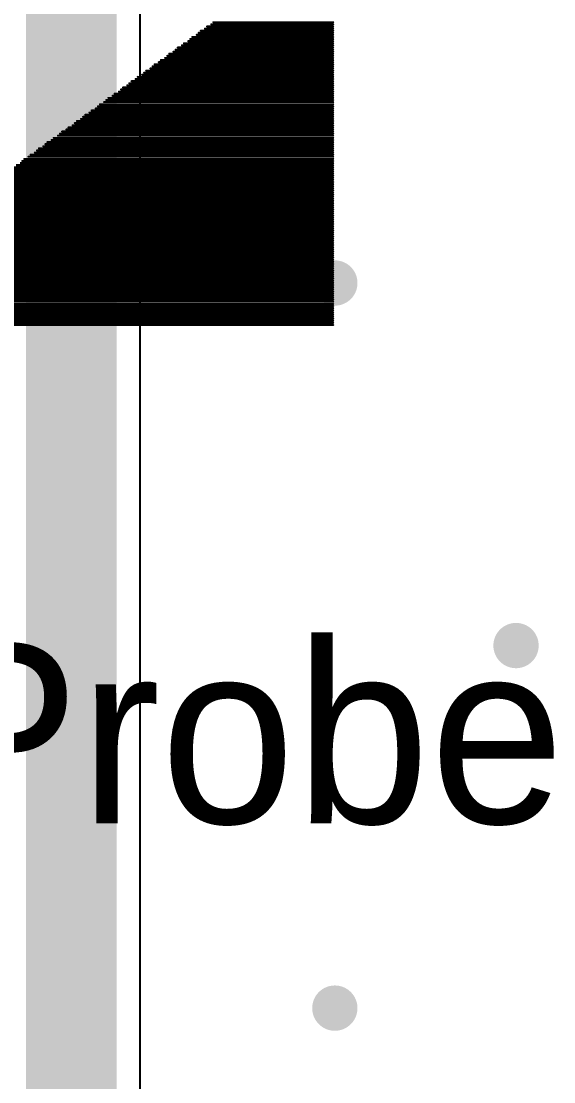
# Model space of a CAD drawing. Header units: millimetres. Extents: x 56 to 179, y 42 to 122.
# Drawn here: x 74.54 to 80.42, y 79.19 to 90.89 of the extents above; entities that cross this region are included whole.
import ezdxf

# ---------------------------------------------------------------- set-up
doc = ezdxf.new("R2010")
doc.units = ezdxf.units.MM
for name, color, linetype in [('BottomLayer', 5, 'Continuous'), ('MultiLayer', 9, 'Continuous'), ('TopLayer', 1, 'Continuous'), ('TopOverlay', 2, 'Continuous'), ('ViaHoleLayer', 16, 'Continuous')]:
    doc.layers.add(name, color=color, linetype=linetype)

msp = doc.modelspace()

# ---------------------------------------------------------------- linework, layer by layer
at = {"layer": 'BottomLayer', "const_width": 0.25}
for points in [[(77.875, 88, 1), (78.125, 88, 1)], [(79.875, 84, 1), (80.125, 84, 1)], [(77.875, 80, 1), (78.125, 80, 1)]]:
    msp.add_lwpolyline(points, format="xyb", close=True, dxfattribs=at)
at = {"layer": 'MultiLayer', "const_width": 0.25}
for points in [[(77.875, 88, 1), (78.125, 88, 1)], [(79.875, 84, 1), (80.125, 84, 1)], [(77.875, 80, 1), (78.125, 80, 1)]]:
    msp.add_lwpolyline(points, format="xyb", close=True, dxfattribs=at)
at = {"layer": 'TopLayer'}
msp.add_line((75.851, 78.633), (75.851, 101.836), dxfattribs=at)
at = {"layer": 'TopLayer', "const_width": 1}
msp.add_lwpolyline([(75.09, 78.318), (75.09, 103.418)], dxfattribs=at)
at = {"layer": 'TopLayer', "const_width": 0.25}
for points in [[(77.875, 88, 1), (78.125, 88, 1)], [(79.875, 84, 1), (80.125, 84, 1)], [(77.875, 80, 1), (78.125, 80, 1)]]:
    msp.add_lwpolyline(points, format="xyb", close=True, dxfattribs=at)
at = {"layer": 'TopOverlay', "const_width": 0.0232}
for points in [[(76.567, 90.807), (77.982, 90.807)], [(76.59, 90.83), (77.982, 90.83)], [(76.637, 90.854), (77.982, 90.854)], [(76.66, 90.877), (77.982, 90.877)], [(76.405, 90.691), (77.982, 90.691)], [(76.428, 90.714), (77.982, 90.714)], [(76.474, 90.738), (77.982, 90.738)], [(76.498, 90.761), (77.982, 90.761)], [(76.521, 90.784), (77.982, 90.784)], [(76.242, 90.575), (77.982, 90.575)], [(76.266, 90.598), (77.982, 90.598)], [(76.312, 90.622), (77.982, 90.622)], [(76.335, 90.645), (77.982, 90.645)], [(76.382, 90.668), (77.982, 90.668)], [(76.08, 90.459), (77.982, 90.459)], [(76.126, 90.483), (77.982, 90.483)], [(76.15, 90.506), (77.982, 90.506)], [(76.173, 90.529), (77.982, 90.529)], [(76.219, 90.552), (77.982, 90.552)], [(75.918, 90.343), (77.982, 90.343)], [(75.964, 90.367), (77.982, 90.367)], [(75.987, 90.39), (77.982, 90.39)], [(76.011, 90.413), (77.982, 90.413)], [(76.057, 90.436), (77.982, 90.436)], [(75.732, 90.204), (77.982, 90.204)], [(75.755, 90.227), (77.982, 90.227)], [(75.802, 90.251), (77.982, 90.251)], [(75.825, 90.274), (77.982, 90.274)], [(75.871, 90.297), (77.982, 90.297)], [(75.895, 90.32), (77.982, 90.32)], [(75.57, 90.088), (77.982, 90.088)], [(75.616, 90.111), (77.982, 90.111)], [(75.64, 90.135), (77.982, 90.135)], [(75.663, 90.158), (77.982, 90.158)], [(75.709, 90.181), (77.982, 90.181)], [(75.408, 89.972), (77.982, 89.972)], [(75.454, 89.996), (77.982, 89.996)], [(75.477, 90.019), (77.982, 90.019)], [(75.5, 90.042), (77.982, 90.042)], [(75.547, 90.065), (77.982, 90.065)], [(75.245, 89.856), (77.982, 89.856)], [(75.292, 89.88), (77.982, 89.88)], [(75.315, 89.903), (77.982, 89.903)], [(75.361, 89.926), (77.982, 89.926)], [(75.384, 89.949), (77.982, 89.949)], [(75.106, 89.74), (77.982, 89.74)], [(75.129, 89.764), (77.982, 89.764)], [(75.153, 89.787), (77.982, 89.787)], [(75.199, 89.81), (77.982, 89.81)], [(75.222, 89.833), (77.982, 89.833)], [(74.944, 89.625), (77.982, 89.625)], [(74.967, 89.648), (77.982, 89.648)], [(74.99, 89.671), (77.982, 89.671)], [(75.037, 89.694), (77.982, 89.694)], [(75.06, 89.717), (77.982, 89.717)], [(74.782, 89.509), (77.982, 89.509)], [(74.805, 89.532), (77.982, 89.532)], [(74.828, 89.555), (77.982, 89.555)], [(74.874, 89.578), (77.982, 89.578)], [(74.897, 89.601), (77.982, 89.601)], [(74.619, 89.393), (77.982, 89.393)], [(74.642, 89.416), (77.982, 89.416)], [(74.689, 89.439), (77.982, 89.439)], [(74.712, 89.462), (77.982, 89.462)], [(74.735, 89.485), (77.982, 89.485)], [(74.457, 89.277), (77.982, 89.277)], [(74.48, 89.3), (77.982, 89.3)], [(74.526, 89.323), (77.982, 89.323)], [(74.55, 89.346), (77.982, 89.346)], [(74.573, 89.369), (77.982, 89.369)], [(74.295, 89.161), (77.982, 89.161)], [(74.318, 89.184), (77.982, 89.184)], [(74.364, 89.207), (77.982, 89.207)], [(74.387, 89.23), (77.982, 89.23)], [(74.434, 89.253), (77.982, 89.253)], [(74.132, 89.045), (77.982, 89.045)], [(74.179, 89.068), (77.982, 89.068)], [(74.202, 89.091), (77.982, 89.091)], [(74.225, 89.114), (77.982, 89.114)], [(74.271, 89.138), (77.982, 89.138)], [(73.97, 88.929), (77.982, 88.929)], [(74.016, 88.952), (77.982, 88.952)], [(74.039, 88.975), (77.982, 88.975)], [(74.063, 88.998), (77.982, 88.998)], [(74.109, 89.022), (77.982, 89.022)], [(73.808, 88.813), (77.982, 88.813)], [(73.854, 88.836), (77.982, 88.836)], [(73.877, 88.859), (77.982, 88.859)], [(73.924, 88.882), (77.982, 88.882)], [(73.947, 88.906), (77.982, 88.906)], [(73.668, 88.697), (77.982, 88.697)], [(73.692, 88.72), (77.982, 88.72)], [(73.715, 88.743), (77.982, 88.743)], [(73.761, 88.767), (77.982, 88.767)], [(73.784, 88.79), (77.982, 88.79)], [(73.506, 88.581), (77.982, 88.581)], [(73.529, 88.604), (77.982, 88.604)], [(73.552, 88.627), (77.982, 88.627)], [(73.599, 88.651), (77.982, 88.651)], [(73.622, 88.674), (77.982, 88.674)], [(73.344, 88.465), (77.982, 88.465)], [(73.367, 88.488), (77.982, 88.488)], [(73.413, 88.511), (77.982, 88.511)], [(73.437, 88.535), (77.982, 88.535)], [(73.46, 88.558), (77.982, 88.558)], [(73.181, 88.349), (77.982, 88.349)], [(73.205, 88.372), (77.982, 88.372)], [(73.251, 88.395), (77.982, 88.395)], [(73.274, 88.419), (77.982, 88.419)], [(73.297, 88.442), (77.982, 88.442)], [(73.019, 88.233), (77.982, 88.233)], [(73.042, 88.256), (77.982, 88.256)], [(73.089, 88.28), (77.982, 88.28)], [(73.112, 88.303), (77.982, 88.303)], [(73.158, 88.326), (77.982, 88.326)], [(72.857, 88.117), (77.982, 88.117)], [(72.903, 88.14), (77.982, 88.14)], [(72.926, 88.164), (77.982, 88.164)], [(72.95, 88.187), (77.982, 88.187)], [(72.996, 88.21), (77.982, 88.21)], [(72.694, 88.001), (77.982, 88.001)], [(72.741, 88.024), (77.982, 88.024)], [(72.764, 88.048), (77.982, 88.048)], [(72.787, 88.071), (77.982, 88.071)], [(72.834, 88.094), (77.982, 88.094)], [(72.532, 87.885), (77.982, 87.885)], [(72.579, 87.908), (77.982, 87.908)], [(72.602, 87.932), (77.982, 87.932)], [(72.648, 87.955), (77.982, 87.955)], [(72.671, 87.978), (77.982, 87.978)], [(66.781, 87.793), (77.982, 87.793)], [(66.781, 87.769), (77.982, 87.769)], [(72.439, 87.816), (77.982, 87.816)], [(72.486, 87.839), (77.982, 87.839)], [(72.509, 87.862), (77.982, 87.862)], [(66.781, 87.746), (77.982, 87.746)], [(66.781, 87.723), (77.982, 87.723)], [(66.781, 87.7), (77.982, 87.7)], [(66.781, 87.677), (77.982, 87.677)], [(66.781, 87.653), (77.982, 87.653)], [(66.781, 87.63), (77.982, 87.63)], [(66.781, 87.607), (77.982, 87.607)], [(66.781, 87.584), (77.982, 87.584)], [(66.781, 87.561), (77.982, 87.561)], [(66.781, 87.537), (77.982, 87.537)]]:
    msp.add_lwpolyline(points, dxfattribs=at)
at = {"layer": 'TopOverlay', "const_width": 0.0116}
for points in [[(76.561, 90.807, 1), (76.573, 90.807, 1)], [(76.584, 90.83, 1), (76.596, 90.83, 1)], [(76.631, 90.854, 1), (76.642, 90.854, 1)], [(76.654, 90.877, 1), (76.666, 90.877, 1)], [(77.976, 90.877, 1), (77.987, 90.877, 1)], [(77.976, 90.854, 1), (77.987, 90.854, 1)], [(77.976, 90.83, 1), (77.987, 90.83, 1)], [(77.976, 90.807, 1), (77.987, 90.807, 1)], [(76.399, 90.691, 1), (76.411, 90.691, 1)], [(76.422, 90.714, 1), (76.434, 90.714, 1)], [(76.469, 90.738, 1), (76.48, 90.738, 1)], [(76.492, 90.761, 1), (76.503, 90.761, 1)], [(76.515, 90.784, 1), (76.527, 90.784, 1)], [(77.976, 90.784, 1), (77.987, 90.784, 1)], [(77.976, 90.761, 1), (77.987, 90.761, 1)], [(77.976, 90.738, 1), (77.987, 90.738, 1)], [(77.976, 90.714, 1), (77.987, 90.714, 1)], [(77.976, 90.691, 1), (77.987, 90.691, 1)], [(76.237, 90.575, 1), (76.248, 90.575, 1)], [(76.26, 90.598, 1), (76.271, 90.598, 1)], [(76.306, 90.622, 1), (76.318, 90.622, 1)], [(76.329, 90.645, 1), (76.341, 90.645, 1)], [(76.376, 90.668, 1), (76.387, 90.668, 1)], [(77.976, 90.668, 1), (77.987, 90.668, 1)], [(77.976, 90.645, 1), (77.987, 90.645, 1)], [(77.976, 90.622, 1), (77.987, 90.622, 1)], [(77.976, 90.598, 1), (77.987, 90.598, 1)], [(77.976, 90.575, 1), (77.987, 90.575, 1)], [(76.074, 90.459, 1), (76.086, 90.459, 1)], [(76.121, 90.483, 1), (76.132, 90.483, 1)], [(76.144, 90.506, 1), (76.155, 90.506, 1)], [(76.167, 90.529, 1), (76.179, 90.529, 1)], [(76.213, 90.552, 1), (76.225, 90.552, 1)], [(77.976, 90.552, 1), (77.987, 90.552, 1)], [(77.976, 90.529, 1), (77.987, 90.529, 1)], [(77.976, 90.506, 1), (77.987, 90.506, 1)], [(77.976, 90.483, 1), (77.987, 90.483, 1)], [(77.976, 90.459, 1), (77.987, 90.459, 1)], [(75.912, 90.343, 1), (75.924, 90.343, 1)], [(75.958, 90.367, 1), (75.97, 90.367, 1)], [(75.982, 90.39, 1), (75.993, 90.39, 1)], [(76.005, 90.413, 1), (76.016, 90.413, 1)], [(76.051, 90.436, 1), (76.063, 90.436, 1)], [(77.976, 90.436, 1), (77.987, 90.436, 1)], [(77.976, 90.413, 1), (77.987, 90.413, 1)], [(77.976, 90.39, 1), (77.987, 90.39, 1)], [(77.976, 90.367, 1), (77.987, 90.367, 1)], [(77.976, 90.343, 1), (77.987, 90.343, 1)], [(75.726, 90.204, 1), (75.738, 90.204, 1)], [(75.75, 90.227, 1), (75.761, 90.227, 1)], [(75.796, 90.251, 1), (75.808, 90.251, 1)], [(75.819, 90.274, 1), (75.831, 90.274, 1)], [(75.866, 90.297, 1), (75.877, 90.297, 1)], [(75.889, 90.32, 1), (75.9, 90.32, 1)], [(77.976, 90.32, 1), (77.987, 90.32, 1)], [(77.976, 90.297, 1), (77.987, 90.297, 1)], [(77.976, 90.274, 1), (77.987, 90.274, 1)], [(77.976, 90.251, 1), (77.987, 90.251, 1)], [(77.976, 90.227, 1), (77.987, 90.227, 1)], [(77.976, 90.204, 1), (77.987, 90.204, 1)], [(75.564, 90.088, 1), (75.576, 90.088, 1)], [(75.611, 90.111, 1), (75.622, 90.111, 1)], [(75.634, 90.135, 1), (75.645, 90.135, 1)], [(75.657, 90.158, 1), (75.669, 90.158, 1)], [(75.703, 90.181, 1), (75.715, 90.181, 1)], [(77.976, 90.181, 1), (77.987, 90.181, 1)], [(77.976, 90.158, 1), (77.987, 90.158, 1)], [(77.976, 90.135, 1), (77.987, 90.135, 1)], [(77.976, 90.111, 1), (77.987, 90.111, 1)], [(77.976, 90.088, 1), (77.987, 90.088, 1)], [(75.402, 89.972, 1), (75.413, 89.972, 1)], [(75.448, 89.996, 1), (75.46, 89.996, 1)], [(75.471, 90.019, 1), (75.483, 90.019, 1)], [(75.495, 90.042, 1), (75.506, 90.042, 1)], [(75.541, 90.065, 1), (75.553, 90.065, 1)], [(77.976, 90.065, 1), (77.987, 90.065, 1)], [(77.976, 90.042, 1), (77.987, 90.042, 1)], [(77.976, 90.019, 1), (77.987, 90.019, 1)], [(77.976, 89.996, 1), (77.987, 89.996, 1)], [(77.976, 89.972, 1), (77.987, 89.972, 1)], [(75.24, 89.856, 1), (75.251, 89.856, 1)], [(75.286, 89.88, 1), (75.297, 89.88, 1)], [(75.309, 89.903, 1), (75.321, 89.903, 1)], [(75.355, 89.926, 1), (75.367, 89.926, 1)], [(75.379, 89.949, 1), (75.39, 89.949, 1)], [(77.976, 89.949, 1), (77.987, 89.949, 1)], [(77.976, 89.926, 1), (77.987, 89.926, 1)], [(77.976, 89.903, 1), (77.987, 89.903, 1)], [(77.976, 89.88, 1), (77.987, 89.88, 1)], [(77.976, 89.856, 1), (77.987, 89.856, 1)], [(75.1, 89.74, 1), (75.112, 89.74, 1)], [(75.124, 89.764, 1), (75.135, 89.764, 1)], [(75.147, 89.787, 1), (75.158, 89.787, 1)], [(75.193, 89.81, 1), (75.205, 89.81, 1)], [(75.216, 89.833, 1), (75.228, 89.833, 1)], [(77.976, 89.833, 1), (77.987, 89.833, 1)], [(77.976, 89.81, 1), (77.987, 89.81, 1)], [(77.976, 89.787, 1), (77.987, 89.787, 1)], [(77.976, 89.764, 1), (77.987, 89.764, 1)], [(77.976, 89.74, 1), (77.987, 89.74, 1)], [(74.938, 89.625, 1), (74.95, 89.625, 1)], [(74.961, 89.648, 1), (74.973, 89.648, 1)], [(74.984, 89.671, 1), (74.996, 89.671, 1)], [(75.031, 89.694, 1), (75.042, 89.694, 1)], [(75.054, 89.717, 1), (75.066, 89.717, 1)], [(77.976, 89.717, 1), (77.987, 89.717, 1)], [(77.976, 89.694, 1), (77.987, 89.694, 1)], [(77.976, 89.671, 1), (77.987, 89.671, 1)], [(77.976, 89.648, 1), (77.987, 89.648, 1)], [(77.976, 89.625, 1), (77.987, 89.625, 1)], [(74.776, 89.509, 1), (74.787, 89.509, 1)], [(74.799, 89.532, 1), (74.811, 89.532, 1)], [(74.822, 89.555, 1), (74.834, 89.555, 1)], [(74.868, 89.578, 1), (74.88, 89.578, 1)], [(74.892, 89.601, 1), (74.903, 89.601, 1)], [(77.976, 89.601, 1), (77.987, 89.601, 1)], [(77.976, 89.578, 1), (77.987, 89.578, 1)], [(77.976, 89.555, 1), (77.987, 89.555, 1)], [(77.976, 89.532, 1), (77.987, 89.532, 1)], [(77.976, 89.509, 1), (77.987, 89.509, 1)], [(74.613, 89.393, 1), (74.625, 89.393, 1)], [(74.637, 89.416, 1), (74.648, 89.416, 1)], [(74.683, 89.439, 1), (74.695, 89.439, 1)], [(74.706, 89.462, 1), (74.718, 89.462, 1)], [(74.729, 89.485, 1), (74.741, 89.485, 1)], [(77.976, 89.485, 1), (77.987, 89.485, 1)], [(77.976, 89.462, 1), (77.987, 89.462, 1)], [(77.976, 89.439, 1), (77.987, 89.439, 1)], [(77.976, 89.416, 1), (77.987, 89.416, 1)], [(77.976, 89.393, 1), (77.987, 89.393, 1)], [(74.544, 89.346, 1), (74.555, 89.346, 1)], [(74.567, 89.369, 1), (74.579, 89.369, 1)], [(77.976, 89.369, 1), (77.987, 89.369, 1)], [(77.976, 89.346, 1), (77.987, 89.346, 1)], [(77.976, 89.323, 1), (77.987, 89.323, 1)], [(77.976, 89.3, 1), (77.987, 89.3, 1)], [(77.976, 89.277, 1), (77.987, 89.277, 1)], [(77.976, 89.253, 1), (77.987, 89.253, 1)], [(77.976, 89.23, 1), (77.987, 89.23, 1)], [(77.976, 89.207, 1), (77.987, 89.207, 1)], [(77.976, 89.184, 1), (77.987, 89.184, 1)], [(77.976, 89.161, 1), (77.987, 89.161, 1)], [(77.976, 89.138, 1), (77.987, 89.138, 1)], [(77.976, 89.114, 1), (77.987, 89.114, 1)], [(77.976, 89.091, 1), (77.987, 89.091, 1)], [(77.976, 89.068, 1), (77.987, 89.068, 1)], [(77.976, 89.045, 1), (77.987, 89.045, 1)], [(77.976, 89.022, 1), (77.987, 89.022, 1)], [(77.976, 88.998, 1), (77.987, 88.998, 1)], [(77.976, 88.975, 1), (77.987, 88.975, 1)], [(77.976, 88.952, 1), (77.987, 88.952, 1)], [(77.976, 88.929, 1), (77.987, 88.929, 1)], [(77.976, 88.906, 1), (77.987, 88.906, 1)], [(77.976, 88.882, 1), (77.987, 88.882, 1)], [(77.976, 88.859, 1), (77.987, 88.859, 1)], [(77.976, 88.836, 1), (77.987, 88.836, 1)], [(77.976, 88.813, 1), (77.987, 88.813, 1)], [(77.976, 88.79, 1), (77.987, 88.79, 1)], [(77.976, 88.767, 1), (77.987, 88.767, 1)], [(77.976, 88.743, 1), (77.987, 88.743, 1)], [(77.976, 88.72, 1), (77.987, 88.72, 1)], [(77.976, 88.697, 1), (77.987, 88.697, 1)], [(77.976, 88.674, 1), (77.987, 88.674, 1)], [(77.976, 88.651, 1), (77.987, 88.651, 1)], [(77.976, 88.627, 1), (77.987, 88.627, 1)], [(77.976, 88.604, 1), (77.987, 88.604, 1)], [(77.976, 88.581, 1), (77.987, 88.581, 1)], [(77.976, 88.558, 1), (77.987, 88.558, 1)], [(77.976, 88.535, 1), (77.987, 88.535, 1)], [(77.976, 88.511, 1), (77.987, 88.511, 1)], [(77.976, 88.488, 1), (77.987, 88.488, 1)], [(77.976, 88.465, 1), (77.987, 88.465, 1)], [(77.976, 88.442, 1), (77.987, 88.442, 1)], [(77.976, 88.419, 1), (77.987, 88.419, 1)], [(77.976, 88.395, 1), (77.987, 88.395, 1)], [(77.976, 88.372, 1), (77.987, 88.372, 1)], [(77.976, 88.349, 1), (77.987, 88.349, 1)], [(77.976, 88.326, 1), (77.987, 88.326, 1)], [(77.976, 88.303, 1), (77.987, 88.303, 1)], [(77.976, 88.28, 1), (77.987, 88.28, 1)], [(77.976, 88.256, 1), (77.987, 88.256, 1)], [(77.976, 88.233, 1), (77.987, 88.233, 1)], [(77.976, 88.21, 1), (77.987, 88.21, 1)], [(77.976, 88.187, 1), (77.987, 88.187, 1)], [(77.976, 88.164, 1), (77.987, 88.164, 1)], [(77.976, 88.14, 1), (77.987, 88.14, 1)], [(77.976, 88.117, 1), (77.987, 88.117, 1)], [(77.976, 88.094, 1), (77.987, 88.094, 1)], [(77.976, 88.071, 1), (77.987, 88.071, 1)], [(77.976, 88.048, 1), (77.987, 88.048, 1)], [(77.976, 88.024, 1), (77.987, 88.024, 1)], [(77.976, 88.001, 1), (77.987, 88.001, 1)], [(77.976, 87.978, 1), (77.987, 87.978, 1)], [(77.976, 87.955, 1), (77.987, 87.955, 1)], [(77.976, 87.932, 1), (77.987, 87.932, 1)], [(77.976, 87.908, 1), (77.987, 87.908, 1)], [(77.976, 87.885, 1), (77.987, 87.885, 1)], [(77.976, 87.862, 1), (77.987, 87.862, 1)], [(77.976, 87.839, 1), (77.987, 87.839, 1)], [(77.976, 87.816, 1), (77.987, 87.816, 1)], [(77.976, 87.793, 1), (77.987, 87.793, 1)], [(77.976, 87.769, 1), (77.987, 87.769, 1)], [(77.976, 87.746, 1), (77.987, 87.746, 1)], [(77.976, 87.723, 1), (77.987, 87.723, 1)], [(77.976, 87.7, 1), (77.987, 87.7, 1)], [(77.976, 87.677, 1), (77.987, 87.677, 1)], [(77.976, 87.653, 1), (77.987, 87.653, 1)], [(77.976, 87.63, 1), (77.987, 87.63, 1)], [(77.976, 87.607, 1), (77.987, 87.607, 1)], [(77.976, 87.584, 1), (77.987, 87.584, 1)], [(77.976, 87.561, 1), (77.987, 87.561, 1)], [(77.976, 87.537, 1), (77.987, 87.537, 1)]]:
    msp.add_lwpolyline(points, format="xyb", close=True, dxfattribs=at)
at = {"layer": 'ViaHoleLayer', "const_width": 0.15}
for points in [[(77.925, 88, 1), (78.075, 88, 1)], [(79.925, 84, 1), (80.075, 84, 1)], [(77.925, 80, 1), (78.075, 80, 1)]]:
    msp.add_lwpolyline(points, format="xyb", close=True, dxfattribs=at)

# ---------------------------------------------------------------- texts
at = {"layer": 'TopOverlay'}
msp.add_text('Current Probe', height=2, rotation=360, dxfattribs=at).set_placement((63.738, 82.038))

doc.saveas('drawing.dxf')
